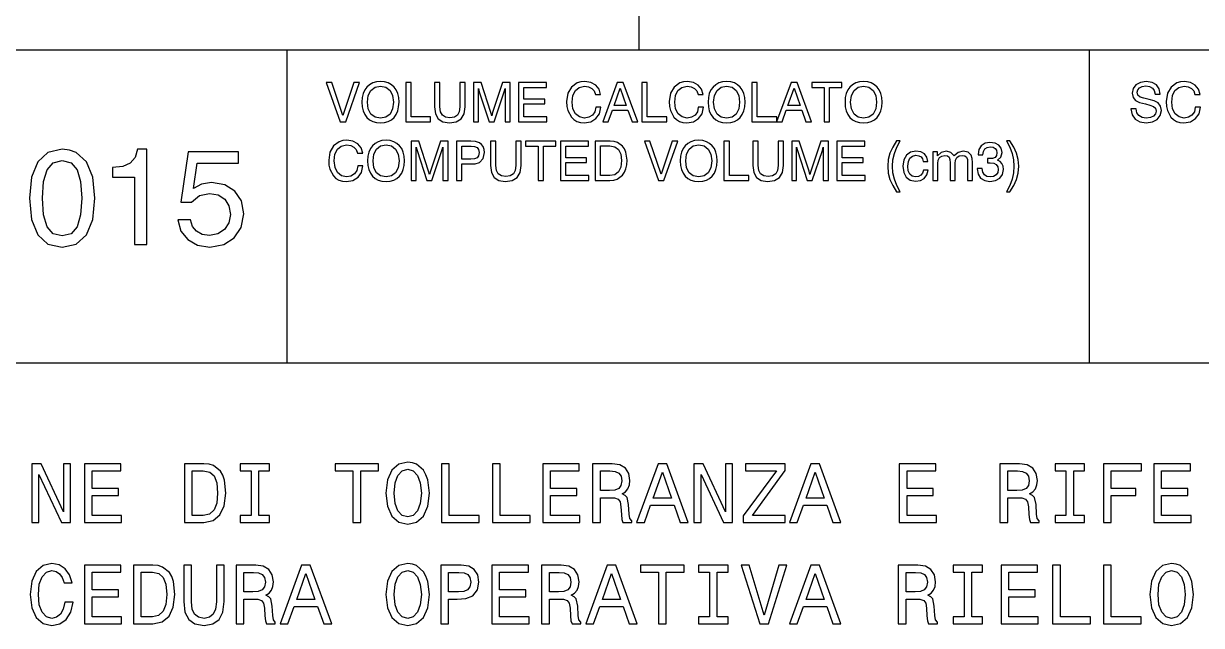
# Model space of a CAD drawing. Extents: x 0 to 420, y 0 to 297.
# Drawn here: x 299.27 to 329.36, y 19.29 to 34.67 of the extents above; entities that cross this region are included whole.
import ezdxf

# ---------------------------------------------------------------- set-up
doc = ezdxf.new("R2010")
doc.units = 0
doc.layers.get('0').update_dxf_attribs({"linetype": 'CONTINUOUS'})

msp = doc.modelspace()

# ---------------------------------------------------------------- linework, layer by layer
at = {"color": 7}
for p, q in [((315, 34), (315, 67)), ((215, 34), (415, 34)), ((306, 26), (306, 34)), ((326.5, 26), (326.5, 34)), ((215, 26), (359, 26))]:
    msp.add_line(p, q, dxfattribs=at)
for points in [[(307.356049, 32.160641), (307.497925, 32.160641), (307.849792, 33.160641), (307.707916, 33.160641), (307.428375, 32.323368), (307.140472, 33.160641), (307, 33.160641)], [(307.913757, 32.659946), (307.920715, 32.540337), (307.94577, 32.436024), (307.986084, 32.345619), (308.040344, 32.270515), (308.10849, 32.210709), (308.189148, 32.167595), (308.282349, 32.142559), (308.388031, 32.132824), (308.49234, 32.142559), (308.585541, 32.167595), (308.666199, 32.210709), (308.734344, 32.270515), (308.788605, 32.345619), (308.827545, 32.436024), (308.851196, 32.540337), (308.860931, 32.659946), (308.85257, 32.778164), (308.827545, 32.882477), (308.787201, 32.972881), (308.734344, 33.047985), (308.666199, 33.107788), (308.585541, 33.150906), (308.49234, 33.17733), (308.388031, 33.187065), (308.282349, 33.17733), (308.189148, 33.150906), (308.10849, 33.107788), (308.040344, 33.047985), (307.986084, 32.972881), (307.94577, 32.882477), (307.920715, 32.778164)], [(309.031982, 32.160641), (309.667603, 32.160641), (309.667603, 32.287205), (309.169678, 32.287205), (309.169678, 33.160641), (309.031982, 33.160641)], [(309.770508, 32.540337), (309.792755, 32.36092), (309.863708, 32.234356), (309.98053, 32.159248), (310.146027, 32.132824), (310.321289, 32.159248), (310.449249, 32.235744), (310.52713, 32.362309), (310.553558, 32.540337), (310.553558, 33.160641), (310.417236, 33.160641), (310.417236, 32.538944), (310.400543, 32.416553), (310.353271, 32.331711), (310.273987, 32.280251), (310.161346, 32.263561), (310.047302, 32.280251), (309.968018, 32.330322), (309.920715, 32.416553), (309.90683, 32.538944), (309.90683, 33.160641), (309.770508, 33.160641)], [(310.887329, 33.013214), (310.909607, 32.925591), (311.161346, 32.160641), (311.289276, 32.160641), (311.5466, 32.925591), (311.570251, 33.013214), (311.570251, 32.160641), (311.702362, 32.160641), (311.702362, 33.160641), (311.50766, 33.160641), (311.250336, 32.395691), (311.228088, 32.313629), (311.204437, 32.395691), (310.956879, 33.160641), (310.762177, 33.160641), (310.762177, 32.160641), (310.887329, 32.160641)], [(311.916565, 32.160641), (312.641174, 32.160641), (312.641174, 32.285816), (312.051453, 32.285816), (312.051453, 32.621002), (312.585541, 32.621002), (312.585541, 32.737831), (312.051453, 32.737831), (312.051453, 33.036858), (312.630035, 33.036858), (312.630035, 33.160641), (311.916565, 33.160641)], [(313.885956, 32.53199), (313.860931, 32.416553), (313.801117, 32.32893), (313.712097, 32.273296), (313.60083, 32.253826), (313.470093, 32.281643), (313.369965, 32.362309), (313.304596, 32.490265), (313.282349, 32.658554), (313.303192, 32.831017), (313.365784, 32.958973), (313.465912, 33.03825), (313.602234, 33.066067), (313.705139, 33.052158), (313.787201, 33.011822), (313.844238, 32.947845), (313.877594, 32.860222), (314.011139, 32.860222), (313.970795, 32.995132), (313.885956, 33.098053), (313.76355, 33.163422), (313.607788, 33.187065), (313.504883, 33.17733), (313.414459, 33.150906), (313.268433, 33.047985), (313.175232, 32.88665), (313.14325, 32.675243), (313.150208, 32.552853), (313.173859, 32.444366), (313.264252, 32.274689), (313.328247, 32.213493), (313.406128, 32.168987), (313.493744, 32.142559), (313.593872, 32.132824), (313.760773, 32.160641), (313.892914, 32.239918), (313.98053, 32.366482), (314.018066, 32.53199)], [(314.066772, 32.160641), (314.207245, 32.160641), (314.314331, 32.459667), (314.707916, 32.459667), (314.813629, 32.160641), (314.96106, 32.160641), (314.588318, 33.160641), (314.43811, 33.160641)], [(315.063965, 32.160641), (315.699585, 32.160641), (315.699585, 32.287205), (315.20166, 32.287205), (315.20166, 33.160641), (315.063965, 33.160641)], [(316.50766, 32.53199), (316.482605, 32.416553), (316.422821, 32.32893), (316.333801, 32.273296), (316.222534, 32.253826), (316.091797, 32.281643), (315.991669, 32.362309), (315.9263, 32.490265), (315.904022, 32.658554), (315.924896, 32.831017), (315.987488, 32.958973), (316.087616, 33.03825), (316.223938, 33.066067), (316.326843, 33.052158), (316.408905, 33.011822), (316.465912, 32.947845), (316.499298, 32.860222), (316.632813, 32.860222), (316.592499, 32.995132), (316.50766, 33.098053), (316.385254, 33.163422), (316.229492, 33.187065), (316.126556, 33.17733), (316.036163, 33.150906), (315.890137, 33.047985), (315.796936, 32.88665), (315.764954, 32.675243), (315.771912, 32.552853), (315.795563, 32.444366), (315.885956, 32.274689), (315.949921, 32.213493), (316.027832, 32.168987), (316.115448, 32.142559), (316.215576, 32.132824), (316.382477, 32.160641), (316.514618, 32.239918), (316.602234, 32.366482), (316.639771, 32.53199)], [(316.756622, 32.659946), (316.76355, 32.540337), (316.788605, 32.436024), (316.828918, 32.345619), (316.883179, 32.270515), (316.951324, 32.210709), (317.031982, 32.167595), (317.125183, 32.142559), (317.230865, 32.132824), (317.335175, 32.142559), (317.428375, 32.167595), (317.509033, 32.210709), (317.577179, 32.270515), (317.631439, 32.345619), (317.67038, 32.436024), (317.694031, 32.540337), (317.703766, 32.659946), (317.695404, 32.778164), (317.67038, 32.882477), (317.630035, 32.972881), (317.577179, 33.047985), (317.509033, 33.107788), (317.428375, 33.150906), (317.335175, 33.17733), (317.230865, 33.187065), (317.125183, 33.17733), (317.031982, 33.150906), (316.951324, 33.107788), (316.883179, 33.047985), (316.828918, 32.972881), (316.788605, 32.882477), (316.76355, 32.778164)], [(317.874817, 32.160641), (318.510437, 32.160641), (318.510437, 32.287205), (318.012512, 32.287205), (318.012512, 33.160641), (317.874817, 33.160641)], [(318.50766, 32.160641), (318.648132, 32.160641), (318.755219, 32.459667), (319.148834, 32.459667), (319.254517, 32.160641), (319.401947, 32.160641), (319.029205, 33.160641), (318.878998, 33.160641)], [(319.726013, 32.160641), (319.862305, 32.160641), (319.862305, 33.039639), (320.17804, 33.039639), (320.17804, 33.160641), (319.410278, 33.160641), (319.410278, 33.039639), (319.726013, 33.039639)], [(320.25592, 32.659946), (320.262878, 32.540337), (320.287903, 32.436024), (320.328247, 32.345619), (320.382477, 32.270515), (320.450623, 32.210709), (320.531311, 32.167595), (320.624481, 32.142559), (320.730194, 32.132824), (320.834503, 32.142559), (320.927673, 32.167595), (321.008362, 32.210709), (321.076508, 32.270515), (321.130737, 32.345619), (321.169678, 32.436024), (321.193329, 32.540337), (321.203064, 32.659946), (321.194702, 32.778164), (321.169678, 32.882477), (321.129333, 32.972881), (321.076508, 33.047985), (321.008362, 33.107788), (320.927673, 33.150906), (320.834503, 33.17733), (320.730194, 33.187065), (320.624481, 33.17733), (320.531311, 33.150906), (320.450623, 33.107788), (320.382477, 33.047985), (320.328247, 32.972881), (320.287903, 32.882477), (320.262878, 32.778164)], [(327.561188, 32.490265), (327.591797, 32.337276), (327.669678, 32.226009), (327.79068, 32.15786), (327.9534, 32.134216), (328.113342, 32.15786), (328.234344, 32.220448), (328.310852, 32.319195), (328.33728, 32.449932), (328.315033, 32.558414), (328.255219, 32.640472), (328.15509, 32.691933), (328.025726, 32.728096), (327.889435, 32.760086), (327.794861, 32.792072), (327.739227, 32.837971), (327.722534, 32.914467), (327.73645, 32.978443), (327.780945, 33.029903), (327.849091, 33.061893), (327.942291, 33.074409), (328.036865, 33.060501), (328.109192, 33.020168), (328.156464, 32.9548), (328.178711, 32.867176), (328.308075, 32.867176), (328.281647, 33.000698), (328.210724, 33.100834), (328.099457, 33.164814), (327.950623, 33.187065), (327.801819, 33.164814), (327.689148, 33.103619), (327.616821, 33.010433), (327.59317, 32.890823), (327.614044, 32.780945), (327.676636, 32.705841), (327.782349, 32.654381), (327.928375, 32.614048), (328.0466, 32.58345), (328.132813, 32.552853), (328.184296, 32.506954), (328.202362, 32.434631), (328.184296, 32.359528), (328.13562, 32.301113), (328.057709, 32.264954), (327.952026, 32.252434), (327.84491, 32.267735), (327.764252, 32.316414), (327.711395, 32.390125), (327.691925, 32.490265)], [(329.205139, 32.53199), (329.180115, 32.416553), (329.1203, 32.32893), (329.031281, 32.273296), (328.920013, 32.253826), (328.789276, 32.281643), (328.689148, 32.362309), (328.623779, 32.490265), (328.601532, 32.658554), (328.622406, 32.831017), (328.684967, 32.958973), (328.785126, 33.03825), (328.921417, 33.066067), (329.024353, 33.052158), (329.106384, 33.011822), (329.163422, 32.947845), (329.196808, 32.860222), (329.330322, 32.860222), (329.289978, 32.995132), (329.205139, 33.098053), (329.082764, 33.163422), (328.926971, 33.187065), (328.824066, 33.17733), (328.733643, 33.150906), (328.587616, 33.047985), (328.494446, 32.88665), (328.462433, 32.675243), (328.469391, 32.552853), (328.493042, 32.444366), (328.583435, 32.274689), (328.64743, 32.213493), (328.725311, 32.168987), (328.812927, 32.142559), (328.913086, 32.132824), (329.079987, 32.160641), (329.212097, 32.239918), (329.299713, 32.366482), (329.33728, 32.53199)], [(308.05423, 32.659946), (308.076508, 32.832409), (308.14325, 32.961754), (308.248962, 33.041031), (308.388031, 33.068848), (308.525726, 33.041031), (308.631439, 32.961754), (308.696808, 32.832409), (308.720459, 32.659946), (308.696808, 32.486092), (308.631439, 32.356747), (308.525726, 32.27747), (308.388031, 32.251045), (308.248962, 32.27747), (308.14325, 32.356747), (308.076508, 32.486092)], [(314.356049, 32.576496), (314.513214, 33.017387), (314.667603, 32.576496)], [(316.897095, 32.659946), (316.919342, 32.832409), (316.986084, 32.961754), (317.091797, 33.041031), (317.230865, 33.068848), (317.368561, 33.041031), (317.474274, 32.961754), (317.539642, 32.832409), (317.563293, 32.659946), (317.539642, 32.486092), (317.474274, 32.356747), (317.368561, 32.27747), (317.230865, 32.251045), (317.091797, 32.27747), (316.986084, 32.356747), (316.919342, 32.486092)], [(318.796936, 32.576496), (318.954102, 33.017387), (319.10849, 32.576496)], [(320.396393, 32.659946), (320.41864, 32.832409), (320.485413, 32.961754), (320.591095, 33.041031), (320.730194, 33.068848), (320.867859, 33.041031), (320.973572, 32.961754), (321.03894, 32.832409), (321.062592, 32.659946), (321.03894, 32.486092), (320.973572, 32.356747), (320.867859, 32.27747), (320.730194, 32.251045), (320.591095, 32.27747), (320.485413, 32.356747), (320.41864, 32.486092)], [(307.806671, 31.03199), (307.781647, 30.916552), (307.721832, 30.82893), (307.632813, 30.773296), (307.521545, 30.753826), (307.390808, 30.781643), (307.29068, 30.86231), (307.225311, 30.990265), (307.203064, 31.158554), (307.223907, 31.331017), (307.286499, 31.458971), (307.386658, 31.538248), (307.522949, 31.566065), (307.625854, 31.552156), (307.707916, 31.511824), (307.764954, 31.447845), (307.79834, 31.360224), (307.931854, 31.360224), (307.89151, 31.495132), (307.806671, 31.598053), (307.684296, 31.663422), (307.528503, 31.687067), (307.425598, 31.67733), (307.335175, 31.650906), (307.189148, 31.547985), (307.095978, 31.386648), (307.063965, 31.175243), (307.070923, 31.052853), (307.094574, 30.944368), (307.184967, 30.774689), (307.248962, 30.713491), (307.326843, 30.668985), (307.414459, 30.642561), (307.514618, 30.632824), (307.681488, 30.660641), (307.813629, 30.739918), (307.901245, 30.866482), (307.938812, 31.03199)], [(308.055634, 31.159945), (308.062592, 31.040335), (308.087616, 30.936024), (308.12796, 30.845619), (308.18219, 30.770515), (308.250336, 30.710711), (308.331024, 30.667595), (308.424194, 30.642561), (308.529907, 30.632824), (308.634216, 30.642561), (308.727386, 30.667595), (308.808075, 30.710711), (308.876221, 30.770515), (308.93045, 30.845619), (308.969391, 30.936024), (308.993042, 31.040335), (309.002777, 31.159945), (308.994446, 31.278166), (308.969391, 31.382477), (308.929077, 31.472879), (308.876221, 31.547985), (308.808075, 31.60779), (308.727386, 31.650906), (308.634216, 31.67733), (308.529907, 31.687067), (308.424194, 31.67733), (308.331024, 31.650906), (308.250336, 31.60779), (308.18219, 31.547985), (308.12796, 31.472879), (308.087616, 31.382477), (308.062592, 31.278166)], [(309.299042, 31.513214), (309.321289, 31.425592), (309.573029, 30.660641), (309.700989, 30.660641), (309.958282, 31.425592), (309.981934, 31.513214), (309.981934, 30.660641), (310.114044, 30.660641), (310.114044, 31.660641), (309.919342, 31.660641), (309.662018, 30.895689), (309.639771, 30.813631), (309.616119, 30.895689), (309.368561, 31.660641), (309.173859, 31.660641), (309.173859, 30.660641), (309.299042, 30.660641)], [(310.328247, 30.660641), (310.464539, 30.660641), (310.464539, 31.08206), (310.67038, 31.08206), (310.806671, 31.087624), (310.915161, 31.122393), (311.009735, 31.222532), (311.043121, 31.371349), (311.033386, 31.453409), (311.009735, 31.52434), (310.969391, 31.581364), (310.916565, 31.623089), (310.813629, 31.653687), (310.696808, 31.660641), (310.328247, 31.660641)], [(311.198883, 31.040335), (311.22113, 30.860918), (311.292084, 30.734354), (311.408905, 30.65925), (311.574402, 30.632824), (311.749664, 30.65925), (311.877594, 30.735744), (311.955505, 30.86231), (311.981934, 31.040335), (311.981934, 31.660641), (311.845612, 31.660641), (311.845612, 31.038944), (311.828918, 30.916552), (311.781647, 30.831711), (311.702362, 30.780251), (311.589722, 30.763561), (311.475647, 30.780251), (311.396393, 30.83032), (311.349091, 30.916552), (311.335175, 31.038944), (311.335175, 31.660641), (311.198883, 31.660641)], [(312.411682, 30.660641), (312.547974, 30.660641), (312.547974, 31.539639), (312.863708, 31.539639), (312.863708, 31.660641), (312.095978, 31.660641), (312.095978, 31.539639), (312.411682, 31.539639)], [(312.984711, 30.660641), (313.70932, 30.660641), (313.70932, 30.785814), (313.119598, 30.785814), (313.119598, 31.121002), (313.653687, 31.121002), (313.653687, 31.237831), (313.119598, 31.237831), (313.119598, 31.536858), (313.698181, 31.536858), (313.698181, 31.660641), (312.984711, 31.660641)], [(313.873444, 30.660641), (314.248962, 30.660641), (314.34491, 30.668985), (314.431152, 30.694021), (314.568848, 30.794159), (314.618927, 30.867872), (314.65509, 30.955494), (314.677338, 31.058414), (314.685669, 31.175243), (314.656464, 31.382477), (314.621704, 31.465925), (314.574402, 31.535467), (314.439514, 31.628653), (314.353271, 31.652296), (314.254517, 31.660641), (313.873444, 31.660641)], [(315.486786, 30.660641), (315.628662, 30.660641), (315.98053, 31.660641), (315.838654, 31.660641), (315.559113, 30.823366), (315.27121, 31.660641), (315.130737, 31.660641)], [(316.044495, 31.159945), (316.051453, 31.040335), (316.076508, 30.936024), (316.116821, 30.845619), (316.171082, 30.770515), (316.239227, 30.710711), (316.319885, 30.667595), (316.413086, 30.642561), (316.518768, 30.632824), (316.623077, 30.642561), (316.716278, 30.667595), (316.796936, 30.710711), (316.865082, 30.770515), (316.919342, 30.845619), (316.958282, 30.936024), (316.981934, 31.040335), (316.991669, 31.159945), (316.983307, 31.278166), (316.958282, 31.382477), (316.917938, 31.472879), (316.865082, 31.547985), (316.796936, 31.60779), (316.716278, 31.650906), (316.623077, 31.67733), (316.518768, 31.687067), (316.413086, 31.67733), (316.319885, 31.650906), (316.239227, 31.60779), (316.171082, 31.547985), (316.116821, 31.472879), (316.076508, 31.382477), (316.051453, 31.278166)], [(317.16272, 30.660641), (317.79834, 30.660641), (317.79834, 30.787205), (317.300415, 30.787205), (317.300415, 31.660641), (317.16272, 31.660641)], [(317.901245, 31.040335), (317.923492, 30.860918), (317.994446, 30.734354), (318.111267, 30.65925), (318.276764, 30.632824), (318.452026, 30.65925), (318.579987, 30.735744), (318.657867, 30.86231), (318.684296, 31.040335), (318.684296, 31.660641), (318.547974, 31.660641), (318.547974, 31.038944), (318.531281, 30.916552), (318.484009, 30.831711), (318.404724, 30.780251), (318.292084, 30.763561), (318.17804, 30.780251), (318.098755, 30.83032), (318.051453, 30.916552), (318.037567, 31.038944), (318.037567, 31.660641), (317.901245, 31.660641)], [(319.018066, 31.513214), (319.040344, 31.425592), (319.292084, 30.660641), (319.420044, 30.660641), (319.677338, 31.425592), (319.700989, 31.513214), (319.700989, 30.660641), (319.833099, 30.660641), (319.833099, 31.660641), (319.638397, 31.660641), (319.381073, 30.895689), (319.358826, 30.813631), (319.335175, 30.895689), (319.087616, 31.660641), (318.892914, 31.660641), (318.892914, 30.660641), (319.018066, 30.660641)], [(320.047302, 30.660641), (320.771912, 30.660641), (320.771912, 30.785814), (320.18219, 30.785814), (320.18219, 31.121002), (320.716278, 31.121002), (320.716278, 31.237831), (320.18219, 31.237831), (320.18219, 31.536858), (320.760773, 31.536858), (320.760773, 31.660641), (320.047302, 31.660641)], [(321.573029, 30.372742), (321.660645, 30.372742), (321.577179, 30.534077), (321.517395, 30.694021), (321.481232, 30.855356), (321.470093, 31.020863), (321.481232, 31.18498), (321.517395, 31.346315), (321.577179, 31.50765), (321.660645, 31.668985), (321.573029, 31.668985), (321.47287, 31.513214), (321.401947, 31.35466), (321.358826, 31.191935), (321.346313, 31.020863), (321.360229, 30.848402), (321.401947, 30.685675), (321.47287, 30.528513)], [(323.632813, 30.96384), (323.632813, 30.956886), (323.65509, 30.821976), (323.720459, 30.720446), (323.823364, 30.656467), (323.958282, 30.632824), (324.102905, 30.655077), (324.211395, 30.717665), (324.280945, 30.813631), (324.305969, 30.940195), (324.294861, 31.022255), (324.265656, 31.089014), (324.215576, 31.140474), (324.148804, 31.178026), (324.239227, 31.25313), (324.269806, 31.372742), (324.248962, 31.481224), (324.189148, 31.563284), (324.090393, 31.614744), (323.958282, 31.632824), (323.833099, 31.610571), (323.737122, 31.547985), (323.675934, 31.449236), (323.65509, 31.319889), (323.65509, 31.312935), (323.77887, 31.312935), (323.789978, 31.401949), (323.824768, 31.465925), (323.883179, 31.504869), (323.96524, 31.518778), (324.037537, 31.50765), (324.091797, 31.478443), (324.123779, 31.431156), (324.136292, 31.367178), (324.123779, 31.296246), (324.087616, 31.250349), (324.025024, 31.223923), (323.938812, 31.216969), (323.897095, 31.218359), (323.897095, 31.108484), (323.966614, 31.111267), (324.05423, 31.098749), (324.118225, 31.065369), (324.157166, 31.011127), (324.171082, 30.940195), (324.155762, 30.859528), (324.116821, 30.799723), (324.051453, 30.762171), (323.966614, 30.749653), (323.878998, 30.763561), (323.815033, 30.803896), (323.774689, 30.872046), (323.759399, 30.96384)], [(324.468719, 30.372742), (324.567444, 30.528513), (324.638397, 30.685675), (324.680115, 30.848402), (324.694031, 31.020863), (324.680115, 31.191935), (324.638397, 31.35466), (324.567444, 31.513214), (324.468719, 31.668985), (324.381073, 31.668985), (324.463135, 31.50765), (324.522949, 31.346315), (324.559113, 31.18498), (324.571625, 31.020863), (324.559113, 30.855356), (324.522949, 30.694021), (324.463135, 30.534077), (324.381073, 30.372742)], [(299.419373, 30.205145), (299.471527, 29.659248), (299.63147, 29.269817), (299.892242, 29.033379), (300.253845, 28.956882), (300.612, 29.033379), (300.876251, 29.269817), (301.036194, 29.659248), (301.091827, 30.205145), (301.036194, 30.747564), (300.876251, 31.136995), (300.612, 31.373434), (300.445099, 31.436022), (300.253845, 31.456882), (299.892242, 31.376911), (299.63147, 31.136995), (299.471527, 30.747564)], [(302.100159, 29.026424), (302.416595, 29.026424), (302.416595, 31.456882), (302.180145, 31.456882), (302.117554, 31.244783), (301.992371, 31.102224), (301.801147, 31.018774), (301.536896, 30.990959), (301.536896, 30.744087), (302.100159, 30.744087)], [(303.21283, 29.655771), (303.289307, 29.367176), (303.463165, 29.148121), (303.713531, 29.009039), (304.029938, 28.956882), (304.381104, 29.01947), (304.652313, 29.189846), (304.829651, 29.461056), (304.892242, 29.808762), (304.83313, 30.135603), (304.666229, 30.385952), (304.408936, 30.549374), (304.071655, 30.608482), (303.810883, 30.566757), (303.605743, 30.452015), (303.703094, 31.102224), (304.760101, 31.102224), (304.760101, 31.387342), (303.473602, 31.387342), (303.282379, 30.107788), (303.560547, 30.107788), (303.762207, 30.27121), (304.019501, 30.330318), (304.242035, 30.29207), (304.408936, 30.184282), (304.516724, 30.013906), (304.554962, 29.791376), (304.513245, 29.572321), (304.405457, 29.401945), (304.235077, 29.294157), (304.016022, 29.255909), (303.831726, 29.280249), (303.689178, 29.360222), (303.584869, 29.485395), (303.532715, 29.655771)], [(308.196106, 31.159945), (308.218353, 31.332407), (308.285126, 31.461754), (308.390808, 31.541031), (308.529907, 31.568846), (308.667603, 31.541031), (308.773285, 31.461754), (308.838654, 31.332407), (308.862305, 31.159945), (308.838654, 30.986094), (308.773285, 30.856747), (308.667603, 30.77747), (308.529907, 30.751043), (308.390808, 30.77747), (308.285126, 30.856747), (308.218353, 30.986094)], [(310.464539, 31.20306), (310.464539, 31.538248), (310.702362, 31.538248), (310.792755, 31.528513), (310.855347, 31.500696), (310.892914, 31.449236), (310.905426, 31.371349), (310.892914, 31.289291), (310.853973, 31.237831), (310.787201, 31.210014), (310.692627, 31.20306)], [(314.243408, 31.545202), (314.372742, 31.520168), (314.467316, 31.447845), (314.525726, 31.329626), (314.5466, 31.168291), (314.52713, 31), (314.468719, 30.879), (314.374146, 30.806677), (314.243408, 30.783033), (314.009735, 30.783033), (314.009735, 31.545202)], [(316.184967, 31.159945), (316.207245, 31.332407), (316.273987, 31.461754), (316.3797, 31.541031), (316.518768, 31.568846), (316.656464, 31.541031), (316.762177, 31.461754), (316.827545, 31.332407), (316.851196, 31.159945), (316.827545, 30.986094), (316.762177, 30.856747), (316.656464, 30.77747), (316.518768, 30.751043), (316.3797, 30.77747), (316.273987, 30.856747), (316.207245, 30.986094)], [(322.253143, 31.146038), (322.374146, 31.146038), (322.349091, 31.25452), (322.286499, 31.339361), (322.190552, 31.392212), (322.066772, 31.411684), (321.927673, 31.385258), (321.82196, 31.308764), (321.755219, 31.186371), (321.732971, 31.022255), (321.753815, 30.859528), (321.81781, 30.739918), (321.919342, 30.663422), (322.052856, 30.638388), (322.18219, 30.65786), (322.280945, 30.713491), (322.346313, 30.802504), (322.375519, 30.922115), (322.258698, 30.922115), (322.235046, 30.847012), (322.194702, 30.792768), (322.134918, 30.75939), (322.058411, 30.749653), (321.973572, 30.766342), (321.91098, 30.820585), (321.87204, 30.906816), (321.859528, 31.026426), (321.873444, 31.144646), (321.913757, 31.230877), (321.979126, 31.283728), (322.066772, 31.301809), (322.141876, 31.290682), (322.198883, 31.260084), (322.23645, 31.211405)], [(323.386658, 30.660641), (323.509033, 30.660641), (323.509033, 31.118221), (323.504883, 31.222532), (323.479828, 31.307373), (323.400543, 31.379696), (323.276764, 31.40612), (323.146027, 31.378304), (323.043121, 31.292072), (322.959656, 31.378304), (322.844238, 31.40612), (322.713501, 31.375523), (322.617523, 31.28512), (322.617523, 31.388041), (322.500702, 31.388041), (322.500702, 30.660641), (322.623077, 30.660641), (322.623077, 31.090405), (322.63562, 31.178026), (322.671753, 31.243395), (322.730194, 31.283728), (322.809448, 31.299026), (322.876221, 31.28651), (322.916565, 31.25174), (322.937408, 31.191935), (322.942963, 31.108484), (322.942963, 30.660641), (323.066772, 30.660641), (323.066772, 31.090405), (323.079285, 31.178026), (323.115448, 31.244785), (323.173859, 31.28512), (323.253143, 31.299026), (323.319885, 31.28651), (323.360229, 31.25174), (323.381073, 31.191935), (323.386658, 31.108484)], [(299.753174, 30.205145), (299.780975, 30.629345), (299.867889, 30.931849), (300.024384, 31.109179), (300.253845, 31.171764), (300.483337, 31.109179), (300.639801, 30.931849), (300.726746, 30.629345), (300.754547, 30.205145), (300.726746, 29.777468), (300.639801, 29.478441), (300.483337, 29.297634), (300.253845, 29.242002), (300.024384, 29.297634), (299.867889, 29.478441), (299.777496, 29.777468)], [(299.481995, 21.918587), (299.661377, 21.918587), (299.661377, 23.148415), (300.236328, 21.918587), (300.46759, 21.918587), (300.46759, 23.418587), (300.286041, 23.418587), (300.286041, 22.188759), (299.71759, 23.418587), (299.481995, 23.418587)], [(300.822052, 21.918587), (301.773071, 21.918587), (301.773071, 22.100143), (301.020905, 22.100143), (301.020905, 22.608068), (301.690918, 22.608068), (301.690918, 22.787462), (301.020905, 22.787462), (301.020905, 23.23703), (301.755768, 23.23703), (301.755768, 23.418587), (300.822052, 23.418587)], [(303.876099, 23.418587), (303.376801, 23.418587), (303.376801, 21.918587), (303.876099, 21.918587), (304.111694, 21.966137), (304.286743, 22.11095), (304.394836, 22.34654), (304.433716, 22.668587), (304.399139, 22.997116), (304.355927, 23.126801), (304.29541, 23.230547), (304.120331, 23.371037), (304.005768, 23.405619)], [(303.860962, 23.239193), (304.025208, 23.206772), (304.137604, 23.107347), (304.20462, 22.930115), (304.226227, 22.668587), (304.202454, 22.415705), (304.135437, 22.238472), (304.020905, 22.132565), (303.860962, 22.097982), (303.57782, 22.097982), (303.57782, 23.239193)], [(305.079987, 22.100143), (304.803314, 22.100143), (304.803314, 21.918587), (305.555481, 21.918587), (305.555481, 22.100143), (305.278809, 22.100143), (305.278809, 23.23703), (305.555481, 23.23703), (305.555481, 23.418587), (304.803314, 23.418587), (304.803314, 23.23703), (305.079987, 23.23703)], [(307.682281, 21.918587), (307.881134, 21.918587), (307.881134, 23.23703), (308.335022, 23.23703), (308.335022, 23.418587), (307.226227, 23.418587), (307.226227, 23.23703), (307.682281, 23.23703)], [(308.527374, 22.668587), (308.566284, 22.331411), (308.67868, 22.082851), (308.85376, 21.929394), (309.082855, 21.87752), (309.309814, 21.929394), (309.48703, 22.082851), (309.59726, 22.331411), (309.638336, 22.668587), (309.59726, 23.003601), (309.549713, 23.139769), (309.48703, 23.252161), (309.309814, 23.405619), (309.201721, 23.444523), (309.082855, 23.459654), (308.851593, 23.405619), (308.676514, 23.254322), (308.566284, 23.005762)], [(308.734863, 22.668587), (308.758636, 22.930115), (308.829956, 23.122477), (308.940216, 23.239193), (309.082855, 23.280258), (309.223328, 23.239193), (309.333588, 23.120316), (309.404907, 22.927952), (309.430847, 22.668587), (309.404907, 22.407059), (309.333588, 22.214697), (309.223328, 22.097982), (309.082855, 22.059076), (308.940216, 22.097982), (308.829956, 22.214697), (308.758636, 22.404898)], [(309.945251, 21.918587), (310.90921, 21.918587), (310.90921, 22.100143), (310.144104, 22.100143), (310.144104, 23.418587), (309.945251, 23.418587)], [(311.246399, 21.918587), (312.210388, 21.918587), (312.210388, 22.100143), (311.445251, 22.100143), (311.445251, 23.418587), (311.246399, 23.418587)], [(312.53241, 21.918587), (313.483429, 21.918587), (313.483429, 22.100143), (312.731262, 22.100143), (312.731262, 22.608068), (313.401306, 22.608068), (313.401306, 22.787462), (312.731262, 22.787462), (312.731262, 23.23703), (313.466125, 23.23703), (313.466125, 23.418587), (312.53241, 23.418587)], [(313.805481, 21.918587), (314.00647, 21.918587), (314.00647, 22.551872), (314.211823, 22.551872), (314.363098, 22.545387), (314.458221, 22.515129), (314.510071, 22.443804), (314.531708, 22.31628), (314.542511, 22.121758), (314.555481, 21.994236), (314.581421, 21.918587), (314.80835, 21.918587), (314.80835, 21.959654), (314.758636, 22.020172), (314.741333, 22.132565), (314.726227, 22.37464), (314.689484, 22.554033), (314.639771, 22.610229), (314.561951, 22.651297), (314.648407, 22.70533), (314.708923, 22.780979), (314.747833, 22.87608), (314.760803, 22.990633), (314.73053, 23.17219), (314.644104, 23.308357), (314.501434, 23.39049), (314.306915, 23.418587), (313.805481, 23.418587)], [(314.250732, 23.234869), (314.382568, 23.221901), (314.475494, 23.180834), (314.533844, 23.105186), (314.553314, 22.986311), (314.531708, 22.86095), (314.473328, 22.785301), (314.373901, 22.746397), (314.237732, 22.73559), (314.00647, 22.73559), (314.00647, 23.234869)], [(314.931549, 21.918587), (315.130402, 21.918587), (315.288177, 22.359509), (315.886871, 22.359509), (316.044678, 21.918587), (316.247833, 21.918587), (315.698853, 23.420748), (315.478394, 23.420748)], [(315.35733, 22.543226), (315.588623, 23.204609), (315.819885, 22.543226)], [(316.396973, 21.918587), (316.576355, 21.918587), (316.576355, 23.148415), (317.151306, 21.918587), (317.382568, 21.918587), (317.382568, 23.418587), (317.200989, 23.418587), (317.200989, 22.188759), (316.632568, 23.418587), (316.396973, 23.418587)], [(317.65274, 21.918587), (318.729095, 21.918587), (318.729095, 22.100143), (317.890472, 22.100143), (318.729095, 23.247837), (318.729095, 23.418587), (317.71109, 23.418587), (317.71109, 23.23703), (318.504303, 23.23703), (317.65274, 22.091497)], [(318.834991, 21.918587), (319.033844, 21.918587), (319.19162, 22.359509), (319.790344, 22.359509), (319.94812, 21.918587), (320.151276, 21.918587), (319.602295, 23.420748), (319.381836, 23.420748)], [(319.260803, 22.543226), (319.492065, 23.204609), (319.723328, 22.543226)], [(321.640472, 21.918587), (322.591492, 21.918587), (322.591492, 22.100143), (321.839325, 22.100143), (321.839325, 22.608068), (322.509338, 22.608068), (322.509338, 22.787462), (321.839325, 22.787462), (321.839325, 23.23703), (322.574188, 23.23703), (322.574188, 23.418587), (321.640472, 23.418587)], [(324.214691, 21.918587), (324.41568, 21.918587), (324.41568, 22.551872), (324.621033, 22.551872), (324.772308, 22.545387), (324.867432, 22.515129), (324.919281, 22.443804), (324.940918, 22.31628), (324.951721, 22.121758), (324.964691, 21.994236), (324.990601, 21.918587), (325.21756, 21.918587), (325.21756, 21.959654), (325.167847, 22.020172), (325.150574, 22.132565), (325.135437, 22.37464), (325.098694, 22.554033), (325.048981, 22.610229), (324.971161, 22.651297), (325.057617, 22.70533), (325.118134, 22.780979), (325.157043, 22.87608), (325.170013, 22.990633), (325.13974, 23.17219), (325.053284, 23.308357), (324.910645, 23.39049), (324.716125, 23.418587), (324.214691, 23.418587)], [(324.659912, 23.234869), (324.791779, 23.221901), (324.884705, 23.180834), (324.943054, 23.105186), (324.962524, 22.986311), (324.940918, 22.86095), (324.882538, 22.785301), (324.783112, 22.746397), (324.646973, 22.73559), (324.41568, 22.73559), (324.41568, 23.234869)], [(325.898407, 22.100143), (325.621735, 22.100143), (325.621735, 21.918587), (326.373901, 21.918587), (326.373901, 22.100143), (326.097229, 22.100143), (326.097229, 23.23703), (326.373901, 23.23703), (326.373901, 23.418587), (325.621735, 23.418587), (325.621735, 23.23703), (325.898407, 23.23703)], [(326.855896, 21.918587), (327.056885, 21.918587), (327.056885, 22.608068), (327.688019, 22.608068), (327.688019, 22.787462), (327.056885, 22.787462), (327.056885, 23.23703), (327.832825, 23.23703), (327.832825, 23.418587), (326.855896, 23.418587)], [(328.14624, 21.918587), (329.097229, 21.918587), (329.097229, 22.100143), (328.345093, 22.100143), (328.345093, 22.608068), (329.015106, 22.608068), (329.015106, 22.787462), (328.345093, 22.787462), (328.345093, 23.23703), (329.079956, 23.23703), (329.079956, 23.418587), (328.14624, 23.418587)], [(300.324921, 19.884724), (300.281708, 19.703169), (300.210388, 19.573484), (300.110962, 19.493513), (299.994232, 19.467577), (299.85376, 19.506483), (299.74353, 19.623198), (299.670044, 19.813398), (299.646271, 20.077087), (299.670044, 20.338615), (299.741364, 20.530977), (299.851593, 20.647694), (299.994232, 20.688759), (300.097992, 20.667145), (300.186615, 20.606627), (300.255768, 20.509365), (300.303314, 20.375359), (300.508667, 20.375359), (300.443817, 20.58069), (300.331421, 20.736309), (300.177948, 20.833572), (299.994232, 20.868155), (299.765137, 20.814119), (299.590057, 20.662823), (299.477661, 20.414263), (299.438782, 20.077087), (299.477661, 19.739912), (299.590057, 19.491352), (299.765137, 19.337894), (299.994232, 19.28602), (300.195251, 19.327087), (300.357361, 19.441641), (300.471924, 19.629681), (300.53244, 19.884724)], [(300.822052, 19.327087), (301.773071, 19.327087), (301.773071, 19.508644), (301.020905, 19.508644), (301.020905, 20.016569), (301.690918, 20.016569), (301.690918, 20.195963), (301.020905, 20.195963), (301.020905, 20.645531), (301.755768, 20.645531), (301.755768, 20.827087), (300.822052, 20.827087)], [(302.574921, 20.827087), (302.075653, 20.827087), (302.075653, 19.327087), (302.574921, 19.327087), (302.810516, 19.374638), (302.985596, 19.519451), (303.093658, 19.755041), (303.132568, 20.077087), (303.097992, 20.405617), (303.054749, 20.535301), (302.994232, 20.639048), (302.819183, 20.779537), (302.70462, 20.814119)], [(303.361694, 19.897692), (303.391937, 19.62752), (303.48703, 19.435156), (303.646973, 19.324926), (303.878235, 19.28602), (304.107361, 19.324926), (304.267303, 19.435156), (304.362396, 19.625359), (304.394836, 19.897692), (304.394836, 20.827087), (304.193817, 20.827087), (304.193817, 19.886887), (304.174347, 19.703169), (304.115997, 19.571323), (304.016571, 19.493513), (303.878235, 19.467577), (303.735596, 19.493513), (303.636169, 19.571323), (303.57782, 19.701006), (303.560516, 19.886887), (303.560516, 20.827087), (303.361694, 20.827087)], [(304.697418, 19.327087), (304.898438, 19.327087), (304.898438, 19.960373), (305.10376, 19.960373), (305.255035, 19.953888), (305.350159, 19.92363), (305.402039, 19.852304), (305.423645, 19.724781), (305.434448, 19.530258), (305.447418, 19.402737), (305.473358, 19.327087), (305.700287, 19.327087), (305.700287, 19.368155), (305.650574, 19.428673), (305.633301, 19.541065), (305.618164, 19.78314), (305.581421, 19.962534), (305.531708, 20.01873), (305.453888, 20.059797), (305.540344, 20.113831), (305.600861, 20.18948), (305.639771, 20.28458), (305.65274, 20.399134), (305.622498, 20.58069), (305.536041, 20.716858), (305.393372, 20.79899), (305.198853, 20.827087), (304.697418, 20.827087)], [(305.823486, 19.327087), (306.022339, 19.327087), (306.180115, 19.768009), (306.778809, 19.768009), (306.936615, 19.327087), (307.139771, 19.327087), (306.59079, 20.829248), (306.370331, 20.829248)], [(308.527374, 20.077087), (308.566284, 19.739912), (308.67868, 19.491352), (308.85376, 19.337894), (309.082855, 19.28602), (309.309814, 19.337894), (309.48703, 19.491352), (309.59726, 19.739912), (309.638336, 20.077087), (309.59726, 20.412102), (309.549713, 20.548269), (309.48703, 20.660662), (309.309814, 20.814119), (309.201721, 20.853024), (309.082855, 20.868155), (308.851593, 20.814119), (308.676514, 20.662823), (308.566284, 20.414263)], [(309.927948, 19.327087), (310.126801, 19.327087), (310.126801, 19.960373), (310.34726, 19.960373), (310.569885, 19.97118), (310.747131, 20.046827), (310.861664, 20.193802), (310.900574, 20.394812), (310.8703, 20.58069), (310.783875, 20.716858), (310.641205, 20.79899), (310.446686, 20.827087), (309.927948, 20.827087)], [(311.231262, 19.327087), (312.182281, 19.327087), (312.182281, 19.508644), (311.430115, 19.508644), (311.430115, 20.016569), (312.100159, 20.016569), (312.100159, 20.195963), (311.430115, 20.195963), (311.430115, 20.645531), (312.164978, 20.645531), (312.164978, 20.827087), (311.231262, 20.827087)], [(312.504333, 19.327087), (312.705322, 19.327087), (312.705322, 19.960373), (312.910645, 19.960373), (313.061951, 19.953888), (313.157043, 19.92363), (313.208923, 19.852304), (313.23053, 19.724781), (313.241364, 19.530258), (313.254333, 19.402737), (313.280243, 19.327087), (313.507202, 19.327087), (313.507202, 19.368155), (313.457489, 19.428673), (313.440186, 19.541065), (313.425079, 19.78314), (313.388336, 19.962534), (313.338623, 20.01873), (313.260803, 20.059797), (313.34726, 20.113831), (313.407776, 20.18948), (313.446686, 20.28458), (313.459656, 20.399134), (313.429382, 20.58069), (313.342926, 20.716858), (313.200287, 20.79899), (313.005768, 20.827087), (312.504333, 20.827087)], [(313.630402, 19.327087), (313.829254, 19.327087), (313.98703, 19.768009), (314.585724, 19.768009), (314.7435, 19.327087), (314.946686, 19.327087), (314.397705, 20.829248), (314.177216, 20.829248)], [(315.489197, 19.327087), (315.688049, 19.327087), (315.688049, 20.645531), (316.141937, 20.645531), (316.141937, 20.827087), (315.033142, 20.827087), (315.033142, 20.645531), (315.489197, 20.645531)], [(316.790344, 19.508644), (316.513672, 19.508644), (316.513672, 19.327087), (317.265839, 19.327087), (317.265839, 19.508644), (316.989197, 19.508644), (316.989197, 20.645531), (317.265839, 20.645531), (317.265839, 20.827087), (316.513672, 20.827087), (316.513672, 20.645531), (316.790344, 20.645531)], [(318.566986, 20.829248), (318.190918, 19.55187), (317.804016, 20.829248), (317.598694, 20.829248), (318.082855, 19.327087), (318.298981, 19.327087), (318.772339, 20.829248)], [(318.834991, 19.327087), (319.033844, 19.327087), (319.19162, 19.768009), (319.790344, 19.768009), (319.94812, 19.327087), (320.151276, 19.327087), (319.602295, 20.829248), (319.381836, 20.829248)], [(321.612366, 19.327087), (321.813385, 19.327087), (321.813385, 19.960373), (322.018707, 19.960373), (322.170013, 19.953888), (322.265106, 19.92363), (322.316986, 19.852304), (322.338593, 19.724781), (322.349426, 19.530258), (322.362366, 19.402737), (322.388306, 19.327087), (322.615265, 19.327087), (322.615265, 19.368155), (322.565552, 19.428673), (322.548248, 19.541065), (322.533142, 19.78314), (322.496399, 19.962534), (322.446655, 20.01873), (322.368866, 20.059797), (322.455322, 20.113831), (322.515839, 20.18948), (322.554749, 20.28458), (322.567719, 20.399134), (322.537445, 20.58069), (322.450989, 20.716858), (322.30835, 20.79899), (322.113831, 20.827087), (321.612366, 20.827087)], [(323.296082, 19.508644), (323.01944, 19.508644), (323.01944, 19.327087), (323.771606, 19.327087), (323.771606, 19.508644), (323.494934, 19.508644), (323.494934, 20.645531), (323.771606, 20.645531), (323.771606, 20.827087), (323.01944, 20.827087), (323.01944, 20.645531), (323.296082, 20.645531)], [(324.242767, 19.327087), (325.193787, 19.327087), (325.193787, 19.508644), (324.44162, 19.508644), (324.44162, 20.016569), (325.111664, 20.016569), (325.111664, 20.195963), (324.44162, 20.195963), (324.44162, 20.645531), (325.176514, 20.645531), (325.176514, 20.827087), (324.242767, 20.827087)], [(325.559052, 19.327087), (326.523041, 19.327087), (326.523041, 19.508644), (325.757904, 19.508644), (325.757904, 20.827087), (325.559052, 20.827087)], [(326.860199, 19.327087), (327.824188, 19.327087), (327.824188, 19.508644), (327.059052, 19.508644), (327.059052, 20.827087), (326.860199, 20.827087)], [(328.044647, 20.077087), (328.083557, 19.739912), (328.195953, 19.491352), (328.371033, 19.337894), (328.600128, 19.28602), (328.827057, 19.337894), (329.004303, 19.491352), (329.114532, 19.739912), (329.155609, 20.077087), (329.114532, 20.412102), (329.066986, 20.548269), (329.004303, 20.660662), (328.827057, 20.814119), (328.718994, 20.853024), (328.600128, 20.868155), (328.368866, 20.814119), (328.193787, 20.662823), (328.083557, 20.414263)], [(302.559814, 20.647694), (302.72406, 20.615273), (302.836456, 20.515848), (302.903473, 20.338615), (302.925079, 20.077087), (302.901306, 19.824205), (302.83429, 19.646973), (302.719757, 19.541065), (302.559814, 19.506483), (302.276672, 19.506483), (302.276672, 20.647694)], [(305.14267, 20.64337), (305.274506, 20.630402), (305.367432, 20.589334), (305.425781, 20.513687), (305.445251, 20.394812), (305.423645, 20.269451), (305.365295, 20.193802), (305.265869, 20.154898), (305.1297, 20.144091), (304.898438, 20.144091), (304.898438, 20.64337)], [(306.249268, 19.951727), (306.48056, 20.61311), (306.711823, 19.951727)], [(308.734863, 20.077087), (308.758636, 20.338615), (308.829956, 20.530977), (308.940216, 20.647694), (309.082855, 20.688759), (309.223328, 20.647694), (309.333588, 20.528816), (309.404907, 20.336452), (309.430847, 20.077087), (309.404907, 19.815559), (309.333588, 19.623198), (309.223328, 19.506483), (309.082855, 19.467577), (308.940216, 19.506483), (308.829956, 19.623198), (308.758636, 19.813398)], [(310.392639, 20.64337), (310.522339, 20.630402), (310.617432, 20.589334), (310.673645, 20.513687), (310.693085, 20.394812), (310.671478, 20.269451), (310.613098, 20.193802), (310.513672, 20.154898), (310.377533, 20.144091), (310.126801, 20.144091), (310.126801, 20.64337)], [(312.949554, 20.64337), (313.081421, 20.630402), (313.174347, 20.589334), (313.232697, 20.513687), (313.252167, 20.394812), (313.23053, 20.269451), (313.17218, 20.193802), (313.072754, 20.154898), (312.936584, 20.144091), (312.705322, 20.144091), (312.705322, 20.64337)], [(314.056183, 19.951727), (314.287476, 20.61311), (314.518738, 19.951727)], [(319.260803, 19.951727), (319.492065, 20.61311), (319.723328, 19.951727)], [(322.057617, 20.64337), (322.189453, 20.630402), (322.28241, 20.589334), (322.340759, 20.513687), (322.360229, 20.394812), (322.338593, 20.269451), (322.280243, 20.193802), (322.180817, 20.154898), (322.044647, 20.144091), (321.813385, 20.144091), (321.813385, 20.64337)], [(328.252136, 20.077087), (328.275909, 20.338615), (328.347229, 20.530977), (328.457458, 20.647694), (328.600128, 20.688759), (328.740601, 20.647694), (328.85083, 20.528816), (328.92218, 20.336452), (328.94812, 20.077087), (328.92218, 19.815559), (328.85083, 19.623198), (328.740601, 19.506483), (328.600128, 19.467577), (328.457458, 19.506483), (328.347229, 19.623198), (328.275909, 19.813398)]]:
    msp.add_lwpolyline(points, close=True, dxfattribs=at)

doc.saveas('drawing.dxf')
